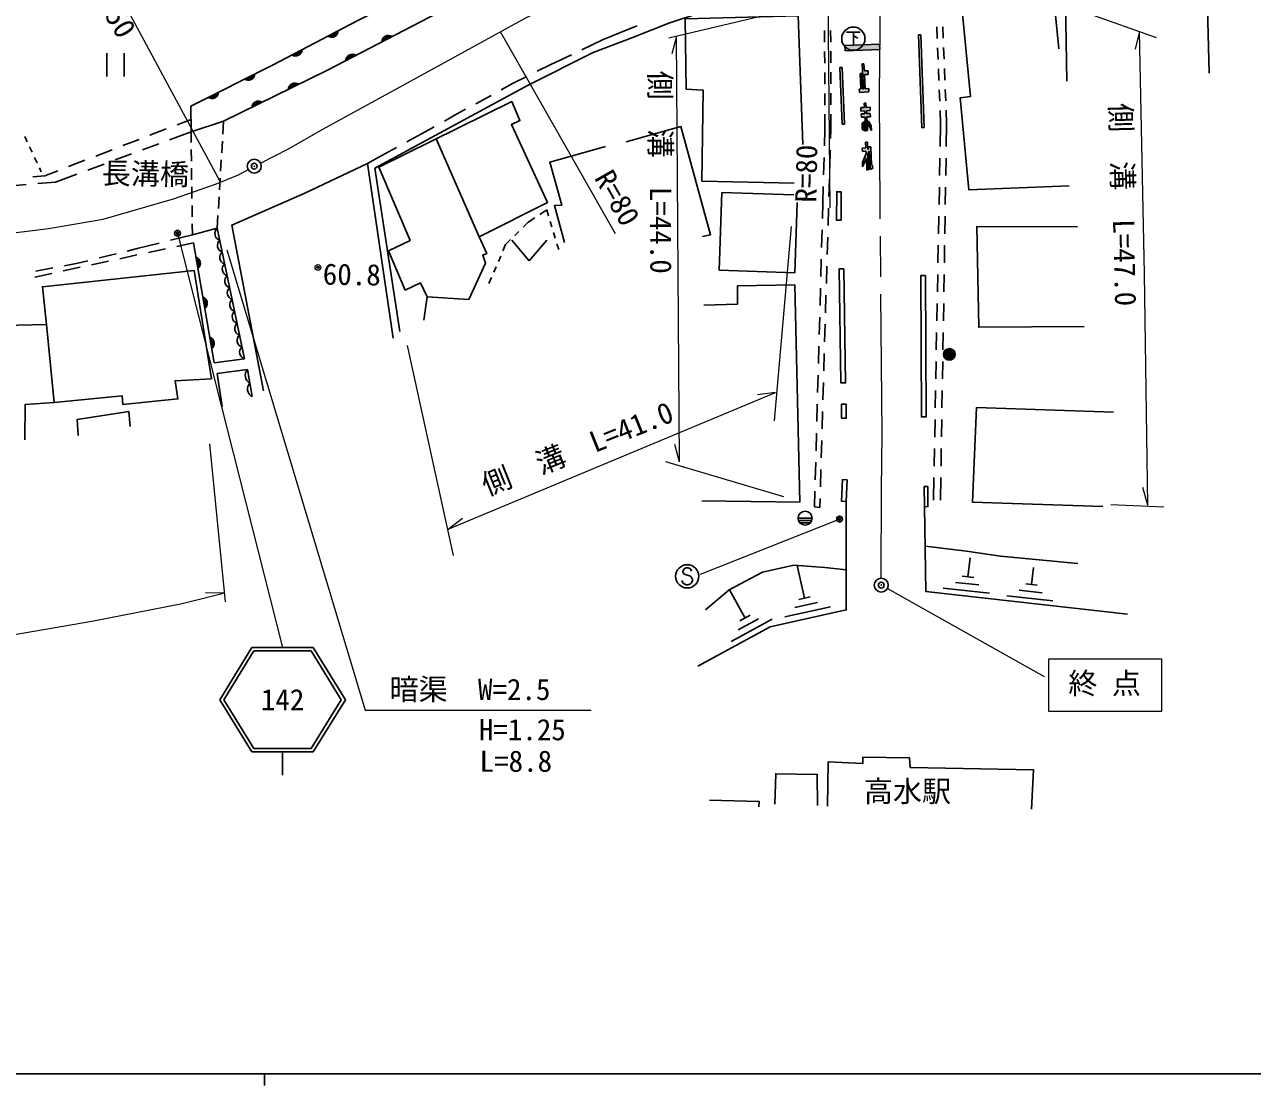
# Model space of a CAD drawing. Units: millimetres, scale not verified. Extents: x 40000 to 680000, y 20000 to 380000.
# Drawn here: x 147359 to 253009, y 204000 to 295302 of the extents above; entities that cross this region are included whole.
import ezdxf
from ezdxf.enums import TextEntityAlignment as Align

# ---------------------------------------------------------------- set-up
doc = ezdxf.new("R2010")
doc.units = ezdxf.units.MM
doc.header["$LTSCALE"] = 1000
doc.header["$PDMODE"] = 32
doc.header["$PDSIZE"] = 500
doc.linetypes.add('CHAIN', pattern=[18.5, 12, -1.5, 3.5, -1.5])
for name, color, linetype, lineweight in [('M-BGD', 7, 'Continuous', 25), ('M-BGD-EXST', 7, 'Continuous', 25), ('M-BMK', 2, 'CHAIN', 13), ('M-BMK-HTXT', 7, 'Continuous', 13), ('M-BMK-SRVR', 3, 'Continuous', 25), ('M-STR-HTXT', 7, 'Continuous', 13), ('M-STR-STRC', 7, 'Continuous', 25), ('M-TTL-BAND', 7, 'Continuous', 25)]:
    doc.layers.add(name, color=color, linetype=linetype, lineweight=lineweight)
doc.layers.add('M-OTRS', color=6, linetype='Continuous')
doc.styles.add('ＭＳ ゴシック', font='')
doc.styles.get('ＭＳ ゴシック').set_extended_font_data('MS Gothic')

msp = doc.modelspace()

# ---------------------------------------------------------------- hatches: boundary and pattern name
at = {"layer": 'M-BMK-HTXT'}
msp.add_hatch(color=256, dxfattribs=at).paths.add_polyline_path([(217941, 293495), (217958, 293045), (220952, 293161), (220934, 293610)])
at = {"layer": 'M-STR-STRC'}
for points in [[(219689, 289782), (219631, 290998), (219945, 291000), (219943, 291307), (219619, 291305), (219586, 291923), (219436, 291915), (219539, 289774), (219468, 289771), (219404, 291099), (219254, 291098), (219318, 289756), (219183, 289747), (219203, 289448), (220014, 289503), (219994, 289802)], [(219802, 287637), (219793, 287887), (220124, 287906), (220108, 288196), (219771, 288177), (219751, 288533), (219601, 288525), (219621, 288169), (219319, 288153), (219325, 287859), (219643, 287881), (219652, 287631), (219347, 287616), (219369, 287320), (219673, 287344), (219683, 287040), (219833, 287045), (219823, 287349), (220155, 287368), (220131, 287657)], [(219854, 286885), (219704, 286878), (219730, 286276), (219568, 286353), (219579, 286824), (219704, 286878), (219854, 286885), (220218, 286197), (220199, 286593), (220029, 286926), (219833, 287045), (219683, 287040), (219429, 286828), (219418, 286356), (219525, 286224), (219717, 286164), (219877, 286172), (219880, 286283)], [(219998, 284791), (219919, 284558), (219875, 285189), (219710, 285175), (219743, 284694), (219420, 284663), (219448, 284384), (219757, 284393), (219768, 284209), (219465, 283440), (219456, 283047), (219790, 283798), (219830, 282762), (219981, 282785), (219926, 284170), (220035, 284397), (220106, 282826), (220333, 282935), (220291, 283230), (220244, 283210), (220174, 284778)]]:
    msp.add_hatch(color=256, dxfattribs=at).paths.add_polyline_path(points)

# ---------------------------------------------------------------- linework, layer by layer
at = {"layer": 'M-BGD'}
for p, q in [((199256, 294876), (197099, 293973)), ((200073, 295186), (199256, 294876)), ((216197, 294778), (216199, 293778)), ((216717, 294798), (216719, 293798)), ((225889, 294094), (225850, 295093)), ((226408, 294120), (226369, 295119)), ((197099, 293973), (195318, 293134)), ((224474, 294422), (224274, 294414)), ((224274, 294414), (224577, 286424)), ((224474, 294422), (224776, 286431)), ((154433, 292838), (154433, 290838)), ((155933, 292838), (155933, 290838)), ((194413, 292708), (192632, 291868)), ((216201, 292978), (216203, 291978)), ((216720, 292998), (216723, 291998)), ((225959, 292295), (225920, 293294)), ((226479, 292321), (226439, 293321)), ((192632, 291868), (191467, 291287)), ((217716, 291611), (217516, 291604)), ((217516, 291604), (217705, 286723)), ((217716, 291611), (217905, 286731)), ((190573, 290840), (189408, 290258)), ((216204, 291178), (216207, 290178)), ((216724, 291198), (216727, 290198)), ((226030, 290496), (225990, 291496)), ((226549, 290523), (226510, 291522)), ((189408, 290258), (188372, 289690)), ((226100, 288698), (226061, 289697)), ((226619, 288724), (226580, 289723)), ((187495, 289209), (186179, 288488)), ((216208, 289378), (216211, 288378)), ((216728, 289398), (216731, 288398)), ((184266, 287439), (183483, 286995)), ((185302, 288007), (184266, 287439)), ((216212, 287578), (216215, 286280)), ((216732, 287598), (216735, 286281)), ((226177, 286726), (226131, 287898)), ((226697, 286746), (226651, 287925)), ((158149, 285779), (159549, 286318)), ((160482, 286678), (161603, 287110)), ((164482, 286978), (161691, 286072)), ((164482, 286978), (164416, 285865)), ((182613, 286502), (181831, 286058)), ((217905, 286731), (217705, 286723)), ((224776, 286431), (224577, 286424)), ((226141, 284802), (226177, 286726)), ((226665, 284803), (226697, 286746)), ((147372, 285674), (147584, 285221)), ((155816, 284880), (157216, 285419)), ((161691, 286072), (159839, 285385)), ((161683, 286069), (161695, 285141)), ((164380, 285266), (164321, 284268)), ((181831, 286058), (180246, 285196)), ((216177, 284868), (216215, 286280)), ((216735, 286281), (216712, 285498)), ((147797, 284769), (148010, 284316)), ((153484, 283981), (154883, 284520)), ((158901, 285038), (157495, 284516)), ((161703, 284541), (161716, 283541)), ((179368, 284718), (177784, 283856)), ((216683, 284498), (216639, 282999)), ((148223, 283864), (148435, 283411)), ((151151, 283082), (152550, 283622)), ((154214, 283299), (152807, 282777)), ((156557, 284168), (155151, 283646)), ((164285, 283669), (164226, 282671)), ((177784, 283856), (176865, 283352)), ((216109, 282369), (216150, 283869)), ((226094, 282302), (226122, 283802)), ((226624, 282304), (226648, 283803)), ((148062, 282201), (149097, 282291)), ((148648, 282959), (148797, 282641)), ((149097, 282291), (150218, 282723)), ((151870, 282429), (150017, 281742)), ((161724, 282941), (161737, 281941)), ((147492, 281525), (145998, 281396)), ((150017, 281742), (148488, 281610)), ((161745, 281341), (161759, 280341)), ((164190, 282072), (164131, 281074)), ((216043, 279958), (216082, 281370)), ((216610, 281999), (216566, 280500)), ((226046, 279803), (226075, 281303)), ((226583, 279804), (226607, 281304)), ((164095, 280475), (164035, 279477)), ((213553, 280639), (207357, 280849)), ((161767, 279741), (161780, 278741)), ((191691, 278953), (192283, 279346)), ((192283, 279346), (192437, 278837)), ((216007, 278622), (216043, 279958)), ((216537, 279500), (216493, 278001)), ((161788, 278141), (161800, 277213)), ((164000, 278878), (163933, 277765)), ((190249, 277854), (190682, 278284)), ((190682, 278284), (191274, 278677)), ((192582, 278358), (192727, 277880)), ((225999, 277303), (226027, 278803)), ((226542, 277304), (226567, 278804)), ((161800, 277213), (159907, 276737)), ((161800, 277213), (163933, 277765)), ((163933, 277765), (166277, 266524)), ((189540, 277149), (189895, 277501)), ((192872, 277401), (193018, 276923)), ((215939, 276123), (215980, 277623)), ((216464, 277001), (216420, 275502)), ((157044, 276018), (156199, 275810)), ((158937, 276493), (157044, 276018)), ((158009, 275683), (159475, 276001)), ((160452, 276212), (161888, 276524)), ((163677, 266176), (161888, 276524)), ((188524, 275839), (188752, 276367)), ((188752, 276367), (189185, 276797)), ((189288, 276754), (190788, 274954)), ((190788, 274954), (192288, 276754)), ((193163, 276444), (193317, 275935)), ((225952, 274804), (225980, 276303)), ((226501, 274805), (226526, 276304)), ((151956, 274767), (150785, 274547)), ((152800, 274975), (151956, 274767)), ((153122, 274624), (154588, 274941)), ((155228, 275572), (153772, 275214)), ((155565, 275153), (157031, 275471)), ((188128, 274921), (188326, 275380)), ((215871, 273624), (215912, 275124)), ((148236, 273565), (149702, 273882)), ((149803, 274362), (148328, 274084)), ((150679, 274094), (152145, 274412)), ((187731, 274003), (187930, 274462)), ((216391, 274502), (216347, 273003)), ((225905, 272304), (225933, 273804)), ((226460, 272305), (226485, 273805)), ((187305, 273017), (187533, 273544)), ((215803, 271125), (215844, 272624)), ((181996, 271880), (181709, 269862)), ((216317, 272003), (216274, 270504)), ((225858, 269805), (225886, 271304)), ((226419, 269805), (226444, 271305)), ((215735, 268626), (215775, 270125)), ((216244, 269504), (216200, 268005)), ((225810, 267305), (225839, 268805)), ((226378, 267306), (226403, 268805)), ((215667, 266127), (215707, 267626)), ((163677, 266176), (166277, 266524)), ((216171, 267005), (216127, 265506)), ((225763, 264805), (225792, 266305)), ((226337, 264806), (226362, 266306)), ((163934, 265262), (166555, 265625)), ((164354, 262439), (163934, 265262)), ((166555, 265625), (166942, 263285)), ((215599, 263628), (215639, 265127)), ((216098, 264507), (216054, 263007)), ((225716, 262306), (225744, 263806)), ((226296, 262306), (226321, 263806)), ((215531, 261129), (215571, 262628)), ((216025, 262008), (215981, 260508)), ((225669, 259806), (225697, 261306)), ((226255, 259807), (226280, 261306)), ((215463, 258630), (215503, 260129)), ((215952, 259509), (215908, 258009)), ((225622, 257307), (225650, 258807)), ((226214, 257307), (226239, 258807)), ((215395, 256131), (215435, 257630)), ((215879, 257010), (215835, 255510)), ((225566, 254383), (225603, 256307)), ((226166, 254364), (226198, 256307)), ((215331, 253795), (215367, 255131)), ((215783, 253728), (215331, 253795)), ((215806, 254511), (215783, 253728)), ((213918, 252819), (215118, 252819)), ((213953, 252619), (215084, 252619)), ((214966, 252419), (214071, 252419)), ((228527, 247781), (228709, 249410)), ((214476, 245935), (213847, 248748)), ((233994, 247110), (234167, 248565)), ((229455, 247074), (227467, 247296)), ((229024, 247726), (228030, 247837)), ((209348, 244222), (208028, 246665)), ((230382, 246366), (226406, 246811)), ((234921, 246402), (232934, 246624)), ((234491, 247054), (233497, 247165)), ((216690, 245200), (212786, 244328)), ((215583, 245568), (213631, 245131)), ((214964, 246044), (213988, 245826)), ((235848, 245695), (231873, 246139)), ((211679, 244117), (208160, 242215)), ((210514, 244169), (208754, 243218)), ((209788, 244459), (208909, 243984)), ((166924, 241699), (164160, 237199)), ((167092, 241399), (164512, 237199)), ((166924, 241699), (172196, 241699)), ((167092, 241399), (172028, 241399)), ((174608, 237199), (172028, 241399)), ((174960, 237199), (172196, 241699)), ((164160, 237199), (166924, 232699)), ((164512, 237199), (167092, 232999)), ((172028, 232999), (174608, 237199)), ((172196, 232699), (174960, 237199)), ((166924, 232699), (172196, 232699)), ((167092, 232999), (172028, 232999)), ((169560, 232699), (169560, 230699))]:
    msp.add_line(p, q, dxfattribs=at)
for points in [[(161691, 286072), (161654, 288275), (168682, 291812), (176029, 295660), (182784, 299022), (191355, 303390), (198421, 306522), (208574, 309840), (211049, 310383), (213031, 310744)], [(209159, 307325), (207455, 306906), (201366, 304567), (197831, 303318), (193045, 301277), (189044, 299471), (183705, 296722), (173378, 291341), (164482, 286978)], [(236341, 293201), (235518, 301632), (227623, 300680), (228742, 289107), (227857, 288985), (228612, 281067), (237248, 281418)], [(249275, 291124), (249020, 301176), (236860, 300682), (237043, 290427)], [(179658, 268880), (177488, 282930), (190693, 290092), (196288, 292888), (199612, 294150), (202799, 295415), (205393, 296280), (207857, 297111), (209927, 297781)], [(204204, 295795), (213909, 296054), (214310, 284985)], [(213568, 281644), (205646, 281816), (205735, 289661), (204288, 289743), (204204, 295795)], [(177851, 283032), (189283, 288682), (189982, 287042), (189252, 286691), (192349, 279975), (186480, 277047), (182776, 285462)], [(199120, 285222), (203818, 286539), (206391, 277206), (205695, 277065)], [(193813, 276537), (192956, 279719), (193590, 279754), (192545, 283452), (197334, 284797)], [(167906, 263768), (165181, 278023), (171484, 280778), (176865, 283352), (179080, 268321)], [(186480, 277047), (187122, 275604), (186788, 275458), (187019, 274760), (185583, 271644), (181996, 271880), (181441, 273065), (180104, 272452), (178676, 275823), (180531, 276730), (177851, 283032)], [(207357, 280849), (207130, 274168), (213624, 273948), (213829, 279992)], [(237944, 277888), (229288, 277918), (229462, 269258), (238527, 269324)], [(135788, 259245), (135668, 269159), (149252, 269496), (149896, 262764), (155744, 263354), (155801, 262606), (160561, 263077), (160313, 264642), (163439, 264821), (161951, 274123), (148894, 272737), (149252, 269496)], [(205799, 271159), (208697, 271244), (208690, 272813), (213640, 272888), (214057, 254196), (205640, 254324)], [(147384, 259552), (147400, 262599), (149896, 262764)], [(241063, 261953), (229255, 262336), (228927, 254194), (240124, 253819)], [(151977, 259934), (151877, 261324), (156323, 262011), (156454, 260711)], [(242252, 244562), (224908, 246501), (224782, 253801), (224769, 255551), (225070, 255546), (225084, 253816), (224782, 253801)], [(218059, 254262), (218053, 244921), (211512, 243459), (205283, 240091)], [(224884, 250407), (228408, 249991), (231328, 249554), (237987, 248910)], [(205953, 244926), (207991, 246645), (210851, 248171), (213556, 248773), (216229, 248572), (218056, 248383)], [(216435, 228038), (216493, 231839), (219478, 231703), (219486, 232246), (223514, 232185), (223547, 231369), (234180, 231162), (233993, 227770)], [(211911, 228197), (211996, 230821), (215571, 230767), (215576, 228096)], [(206303, 228554), (210557, 228444), (210550, 227991)]]:
    msp.add_lwpolyline(points, dxfattribs=at)
for points in [[(217629, 280913), (217612, 278459), (217230, 278462), (217247, 280916)], [(217841, 274281), (218000, 264461), (217599, 264454), (217440, 274274)], [(224865, 273693), (224925, 261538), (224523, 261536), (224463, 273691)], [(218054, 262645), (218062, 261424), (217660, 261422), (217652, 262642)], [(218128, 256131), (218059, 254262), (217657, 254276), (217726, 256146)]]:
    msp.add_lwpolyline(points, close=True, dxfattribs=at)
for centre, radius in [((226930, 266919), 500), ((226930, 266919), 409), ((226930, 266919), 318), ((226930, 266919), 227), ((226930, 266919), 136), ((226930, 266919), 45.5), ((214518, 252819), 600)]:
    msp.add_circle(centre, radius, dxfattribs=at)
for centre, radius, start, end in [((173782, 294784), 567, 235.71171, 359.56674), ((173782, 294784), 453, 243.67111, 351.60735), ((173782, 294784), 340, 259.29648, 335.98198), ((178665, 293795), 567, 55.59836, 179.45338), ((178665, 293795), 453, 63.55775, 171.49399), ((178665, 293795), 340, 79.18312, 155.86862), ((170681, 293160), 567, 235.71171, 359.56674), ((170681, 293160), 453, 243.67111, 351.60735), ((170681, 293160), 340, 259.29648, 335.98198), ((175561, 292178), 567, 55.59836, 179.45338), ((175561, 292178), 453, 63.55775, 171.49399), ((175561, 292178), 340, 79.18312, 155.86862), ((166611, 291069), 567, 234.79116, 358.64619), ((166611, 291069), 453, 242.75056, 350.6868), ((166611, 291069), 340, 258.37593, 335.06143), ((170619, 289691), 567, 54.19631, 178.05133), ((170619, 289691), 453, 62.1557, 170.09194), ((170619, 289691), 340, 77.78107, 154.46657), ((163485, 289495), 567, 234.79116, 358.64619), ((163485, 289495), 453, 242.75056, 350.6868), ((163485, 289495), 340, 258.37593, 335.06143), ((167476, 288149), 567, 54.19631, 178.05133), ((167476, 288149), 453, 62.1557, 170.09194), ((167476, 288149), 340, 77.78107, 154.46657), ((164338, 277316), 604, 131.99771, 251.55537), ((164551, 276294), 604, 131.99771, 251.55537), ((161923, 274753), 567, 307.8808, 71.73583), ((161923, 274753), 453, 315.84019, 63.77643), ((161923, 274753), 340, 331.46556, 48.15106), ((164764, 275272), 604, 131.99771, 251.55537), ((164977, 274250), 604, 131.99771, 251.55537), ((165190, 273228), 604, 131.99771, 251.55537), ((165403, 272207), 604, 131.99771, 251.55537), ((162519, 271305), 567, 307.8808, 71.73583), ((162519, 271305), 453, 315.84019, 63.77643), ((162519, 271305), 340, 331.46556, 48.15106), ((165616, 271185), 604, 131.99771, 251.55537), ((165829, 270163), 604, 131.99771, 251.55537), ((166042, 269141), 604, 131.99771, 251.55537), ((163116, 267856), 567, 307.8808, 71.73583), ((166255, 268119), 604, 131.99771, 251.55537), ((163116, 267856), 453, 315.84019, 63.77643), ((163116, 267856), 340, 331.46556, 48.15106), ((166468, 267097), 604, 131.99771, 251.55537), ((167082, 265111), 736, 135.70495, 243.07376), ((167275, 263941), 736, 135.70495, 243.07376)]:
    msp.add_arc(centre, radius, start, end, dxfattribs=at)
at = {"layer": 'M-BGD-EXST'}
for p, q in [((218070, 294638), (219270, 294638)), ((218670, 294638), (218670, 293488)), ((218670, 294338), (219070, 294138))]:
    msp.add_line(p, q, dxfattribs=at)
msp.add_circle((218670, 294088), 1000, dxfattribs=at)
at = {"layer": 'M-BMK'}
for points in [[(167658, 283384), (170118, 284646), (173034, 286294), (181764, 291101), (190485, 295884), (194952, 298033), (200176, 300097), (204133, 301478), (208031, 302583), (215096, 304194), (220472, 305510)], [(221074, 247658), (221084, 255302), (221157, 260093), (220978, 279388), (220927, 289309), (221051, 305053)], [(69806, 285966), (73250, 286347), (77056, 286561), (79702, 286729), (85251, 286708), (88461, 286478), (91743, 286026), (94070, 285548), (97941, 284825), (102471, 283710), (108222, 282234), (112509, 281042), (121104, 278719), (127132, 277185), (132846, 276619), (137703, 276575), (142234, 276838), (149429, 277754), (154119, 278558), (160181, 280307), (163791, 281579), (165764, 282364), (166598, 282822)]]:
    msp.add_lwpolyline(points, dxfattribs=at)
at = {"layer": 'M-BMK-HTXT'}
msp.add_lwpolyline([(235450, 236198), (245200, 236198), (245200, 240698), (235450, 240698)], close=True, dxfattribs=at)
for radius in [100, 80, 60, 40, 20, 20]:
    msp.add_circle((172600, 274402), radius, dxfattribs=at)
msp.add_point((172600, 274402), dxfattribs=at)
at = {"layer": 'M-BMK-SRVR'}
for centre in [(167124, 283111), (221074, 247058)]:
    msp.add_circle(centre, 600, dxfattribs=at)
for p in [(167124, 283111), (221074, 247058)]:
    msp.add_point(p, dxfattribs=at)
at = {"layer": 'M-OTRS'}
msp.add_point((221074, 247058), dxfattribs=at)
at = {"layer": 'M-STR-HTXT'}
for p, q in [((216666, 279527), (216453, 304526)), ((154699, 299368), (164199, 281768)), ((202793, 294161), (215194, 297095)), ((238907, 296250), (244715, 294193)), ((188281, 294708), (198185, 277333)), ((203451, 294275), (203062, 292772)), ((203720, 257655), (203451, 294275)), ((243297, 294692), (242928, 293184)), ((211892, 261208), (213362, 277923)), ((160544, 277240), (169560, 241699)), ((180270, 267688), (184247, 249608)), ((183806, 251871), (211972, 263635)), ((211972, 263635), (210433, 263426)), ((163285, 259219), (164623, 245625)), ((203720, 257655), (203309, 259152)), ((202509, 257705), (212648, 254699)), ((244008, 253954), (243587, 255449)), ((240832, 253995), (245396, 253805)), ((183806, 251871), (185036, 252818)), ((205527, 248010), (217395, 252709)), ((164490, 246357), (162938, 246382)), ((221597, 246765), (235095, 239184))]:
    msp.add_line(p, q, dxfattribs=at)
for points in [[(244008, 253954), (243729, 273838), (243297, 294692)], [(164763, 275902), (176668, 236307), (196109, 236295)], [(69911, 252071), (74596, 252450), (79139, 252381), (84534, 252074), (90146, 251313), (98037, 249484), (103955, 248044), (113860, 245553), (123587, 243111), (128028, 242233), (132701, 241802), (138146, 241899), (143146, 242228), (153161, 243965), (160922, 245467), (164490, 246357)]]:
    msp.add_lwpolyline(points, dxfattribs=at)
at = {"layer": 'M-STR-STRC'}
for p, q in [((220934, 293610), (217941, 293495)), ((217958, 293045), (217941, 293495)), ((220952, 293161), (217958, 293045)), ((220952, 293161), (220934, 293610)), ((219586, 291923), (219436, 291915)), ((219539, 289774), (219436, 291916)), ((219586, 291923), (219619, 291305)), ((219404, 291099), (219254, 291098)), ((219318, 289756), (219254, 291098)), ((219468, 289771), (219404, 291099)), ((219943, 291307), (219619, 291305)), ((219945, 291000), (219631, 290998)), ((219631, 290998), (219689, 289782)), ((219943, 291307), (219945, 291000)), ((219318, 289756), (219183, 289747)), ((219203, 289448), (219183, 289747)), ((220014, 289503), (219203, 289448)), ((219539, 289774), (219468, 289771)), ((219994, 289802), (219689, 289782)), ((220014, 289503), (219994, 289802)), ((219601, 288525), (219751, 288533)), ((219601, 288525), (219621, 288169)), ((219751, 288533), (219771, 288177)), ((219319, 288153), (219621, 288169)), ((219319, 288153), (219325, 287859)), ((219325, 287859), (219643, 287881)), ((219347, 287616), (219652, 287631)), ((219347, 287616), (219369, 287320)), ((219643, 287881), (219652, 287631)), ((219771, 288177), (220108, 288196)), ((219788, 287886), (220124, 287906)), ((219793, 287887), (219802, 287637)), ((219802, 287637), (220131, 287657)), ((220108, 288196), (220124, 287906)), ((220131, 287657), (220155, 287368)), ((219369, 287320), (219673, 287344)), ((219429, 286828), (219418, 286356)), ((219418, 286356), (219525, 286224)), ((219683, 287040), (219429, 286828)), ((219579, 286824), (219568, 286353)), ((219568, 286353), (219730, 286276)), ((219579, 286824), (219704, 286878)), ((219673, 287344), (219683, 287040)), ((219683, 287040), (219833, 287045)), ((219704, 286878), (219854, 286885)), ((219730, 286276), (219704, 286878)), ((219818, 287349), (220155, 287368)), ((219823, 287349), (219833, 287045)), ((220029, 286926), (219833, 287045)), ((219880, 286283), (219854, 286885)), ((220218, 286197), (219854, 286885)), ((220029, 286926), (220199, 286593)), ((220199, 286593), (220218, 286197)), ((219525, 286224), (219717, 286164)), ((219717, 286164), (219877, 286172)), ((219877, 286172), (219880, 286283)), ((219743, 284694), (219420, 284663)), ((219420, 284663), (219448, 284384)), ((219448, 284384), (219757, 284393)), ((219768, 284209), (219465, 283440)), ((219875, 285189), (219710, 285175)), ((219710, 285175), (219743, 284694)), ((219757, 284393), (219768, 284209)), ((219919, 284558), (219875, 285189)), ((219998, 284791), (219919, 284558)), ((219926, 284170), (220035, 284397)), ((220174, 284778), (219998, 284791)), ((220035, 284397), (220106, 282826)), ((220244, 283210), (220174, 284778)), ((219456, 283047), (219790, 283798)), ((219465, 283440), (219456, 283047)), ((219790, 283798), (219830, 282762)), ((219981, 282785), (219926, 284170)), ((220291, 283230), (220244, 283210)), ((220333, 282935), (220291, 283230)), ((219830, 282762), (219981, 282785)), ((220106, 282826), (220333, 282935)), ((204104, 248452), (204013, 248270)), ((204286, 248543), (204104, 248452)), ((204468, 248543), (204286, 248543)), ((204650, 248452), (204468, 248543)), ((204741, 248270), (204650, 248452)), ((204013, 247270), (203922, 247452)), ((204013, 248270), (204013, 248179)), ((204013, 248179), (204104, 247998)), ((204104, 247179), (204013, 247270)), ((204104, 247998), (204650, 247816)), ((204650, 247816), (204741, 247725)), ((204741, 247270), (204650, 247179)), ((204741, 247725), (204832, 247543)), ((204832, 247452), (204741, 247270)), ((204832, 247543), (204832, 247452)), ((204286, 247089), (204104, 247179)), ((204468, 247089), (204286, 247089)), ((204650, 247179), (204468, 247089))]:
    msp.add_line(p, q, dxfattribs=at)
for centre, radius in [((160519, 277337), 100), ((160519, 277337), 80), ((160519, 277337), 60), ((160519, 277337), 40), ((160519, 277337), 20), ((160519, 277337), 20), ((217488, 252746), 100), ((217488, 252746), 80), ((217488, 252746), 60), ((217488, 252746), 40), ((217488, 252746), 20), ((217488, 252746), 20), ((204377, 247816), 1000)]:
    msp.add_circle(centre, radius, dxfattribs=at)
for p in [(160519, 277337), (217488, 252746)]:
    msp.add_point(p, dxfattribs=at)
at = {"layer": 'M-TTL-BAND'}
for p, q in [((40000, 205000), (579000, 205000)), ((168000, 205000), (168000, 204000))]:
    msp.add_line(p, q, dxfattribs=at)

# ---------------------------------------------------------------- texts
at = {"layer": 'M-BGD', "style": 'ＭＳ ゴシック'}
msp.add_text('142', height=1833, dxfattribs=at).set_placement((169560, 237199), align=Align.MIDDLE_CENTER)
msp.add_text('高水駅', height=1833, dxfattribs=at).set_placement((219576, 227857), align=Align.BOTTOM_LEFT)
at = {"layer": 'M-BMK-HTXT', "style": 'ＭＳ ゴシック'}
for s, p in [('長溝橋', (153984, 281057)), ('60.8', (172998, 272367))]:
    msp.add_text(s, height=1833, rotation=359.128, dxfattribs=at).set_placement(p, align=Align.BOTTOM_LEFT)
msp.add_text('終 点', height=1833, dxfattribs=at).set_placement((237169, 237146), align=Align.BOTTOM_LEFT)
at = {"layer": 'M-STR-HTXT', "style": 'ＭＳ ゴシック'}
for s, rotation, p in [('R=50', 300.735, (152454, 297950)), ('側\u3000溝\u3000L=44.0', 270.288, (200569, 291327)), ('側\u3000溝\u3000L=47.0', 271.475, (240202, 288509)), ('R=80', 89.128, (216043, 279958)), ('R=80', 299.683, (195855, 281828)), ('側\u3000溝\u3000L=41.0', 21.831, (187351, 254201))]:
    msp.add_text(s, height=1833, rotation=rotation, dxfattribs=at).set_placement(p, align=Align.BOTTOM_LEFT)
for s, p in [('暗渠', (178765, 236620)), ('W=2.5', (186374, 236619)), ('H=1.25', (186447, 233158)), ('L=8.8', (186514, 230443))]:
    msp.add_text(s, height=1833, dxfattribs=at).set_placement(p, align=Align.BOTTOM_LEFT)

doc.saveas('drawing.dxf')
